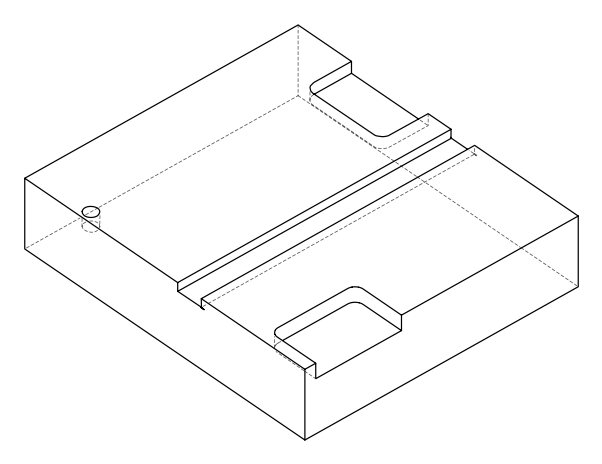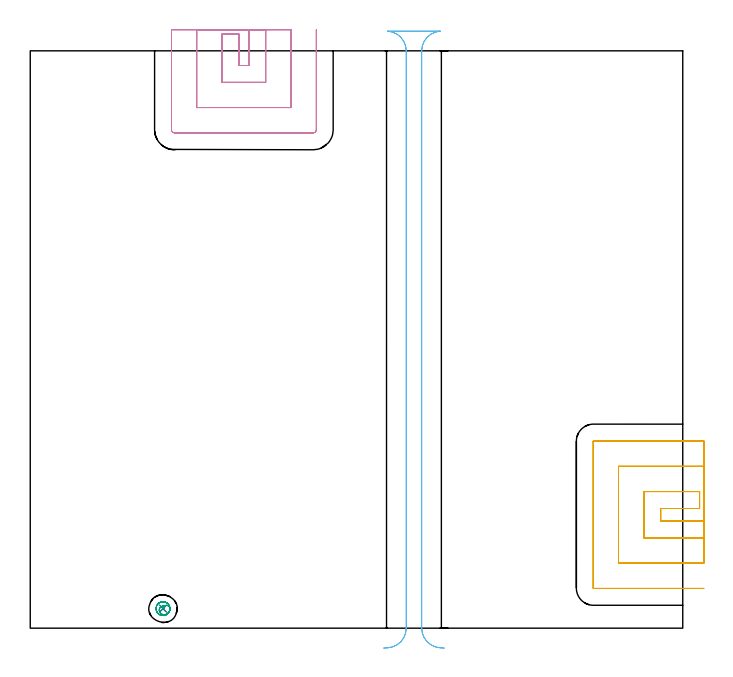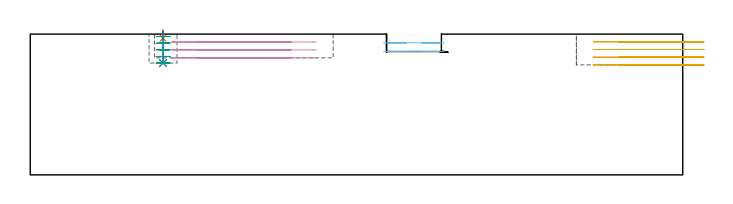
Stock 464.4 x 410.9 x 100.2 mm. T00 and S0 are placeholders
(PLAN: 6 operations, 4 tool changes, 18 min)
(1 SPOT_DRILL | STEP1POCKET | NXT0321_9005460120000 | 0.05 min | 182 mm3)
(2 DRILL_BLIND_HOLE_INTO_CENTER | STEP1POCKET | NXT0301_128 | 0.09 min | 2016 mm3)
(3 MILL_ROUGH_BLIND_HOLE_CONTOUR | STEP1POCKET | NXT0201_013 | Spiral | 1.16 min | 4197 mm3)
(4 MILL_SLOT | SLOT_PARTIAL_RECTANGULAR | UGT0201_106 | Follow Part, ap 6, ae 75% | 5.31 min | 149745 mm3)
(5 MILL_SLOT_1 | SLOT_PARTIAL_RECTANGULAR_1 | UGT0201_106 | Follow Part, ap 6, ae 75% | 7.54 min | 212337 mm3)
(6 MILL_RECTANGULAR_SLOT | SLOT_RECTANGULAR | UGT0201_006 | Follow Part, ap 7, ae 75% | 3.83 min | 198800 mm3)
(TOOL NXT0321_9005460120000 | NC Spot Drill, 142deg, 12mm, Carbide, Uncoated | D12 PA142 FL30 Z2)
(TOOL NXT0301_128 | Carbide Drill 12mm [861.1-1200-036A1-GP GC34] | D12 PA150 FL37.4 Z2)
(TOOL NXT0201_013 | ENDMILL 10mm | D10 FL30 Z4)
(TOOL UGT0201_106 | End Mill 24 mm | D24 FL25 Z2)
(TOOL UGT0201_006 | End Mill 28 mm | D28 FL25 Z2)
(OP 1 SPOT_DRILL)
G17 G21 G94 G90
T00 M6
G54
G17 G0 G90 X94.5 Y13.9 S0 M3
G43 Z110.2 H0
G94 G81 G98 Z97.2 F250. R103.2
G80
M5
M2
(OP 2 DRILL_BLIND_HOLE_INTO_CENTER)
G17 G21 G94 G90
T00 M6
G54
G17 G0 G90 X94.5 Y13.9 S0 M3
G43 Z110.2 H1
G94 G81 G98 Z79.6 F250. R102.2
G80
M5
M2
(OP 3 MILL_ROUGH_BLIND_HOLE_CONTOUR)
G17 G21 G94 G90
T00 M6
G54
G17 G0 G90 X94.5 Y13.9 S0 M3
G43 Z110.2 H0
Z98.48
G94 G3 X94.528 Y15.684 R0.892 F250.
X92.026 Y13.978 R2.57
X94.951 Y9.59 R3.288
X99.44 Y13.589 R4.274
X94.811 Y18.84 R4.95
X99.44 Y13.589 R-4.95
X97.126 Y16.215 R2.475
X94.5 Y13.9 R2.475
G0 Z93.76
G3 X94.528 Y15.684 R0.892
X92.026 Y13.978 R2.57
X94.951 Y9.59 R3.288
X99.44 Y13.589 R4.274
X94.811 Y18.84 R4.95
X99.44 Y13.589 R-4.95
X97.126 Y16.215 R2.475
X94.5 Y13.9 R2.475
G0 Z89.04
G3 X94.528 Y15.684 R0.892
X92.026 Y13.978 R2.57
X94.951 Y9.59 R3.288
X99.44 Y13.589 R4.274
X94.811 Y18.84 R4.95
X99.44 Y13.589 R-4.95
X97.126 Y16.215 R2.475
X94.5 Y13.9 R2.475
G0 Z84.32
G3 X94.528 Y15.684 R0.892
X92.026 Y13.978 R2.57
X94.951 Y9.59 R3.288
X99.44 Y13.589 R4.274
X94.811 Y18.84 R4.95
X99.44 Y13.589 R-4.95
X97.126 Y16.215 R2.475
X94.5 Y13.9 R2.475
G0 Z79.6
G3 X94.528 Y15.684 R0.892
X92.026 Y13.978 R2.57
X94.951 Y9.59 R3.288
X99.44 Y13.589 R4.274
X94.811 Y18.84 R4.95
X99.44 Y13.589 R-4.95
X97.126 Y16.215 R2.475
X94.5 Y13.9 R2.475
G0 Z110.2
M5
M2
(OP 4 MILL_SLOT)
G17 G21 G94 G90
T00 M6
G54
G17 G0 G90 X155.6 Y425.9 S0 M3
G43 Z110.2 H0
Z94.567
G94 G1 Y422.9 F250.
Y400.5 F500.
X148.5
Y422.9
X136.5
Y388.5
X167.6
Y422.9
Y425.9 F250.
X118.5
Y422.9
Y370.5 F500.
X185.6
Y422.9
Y425.9 F250.
X100.5
Y422.9
Y354.8 F500.
G3 X102.8 Y352.5 R2.3
G1 X201.3
G3 X203.6 Y354.8 R2.3
G1 Y422.9
Y425.9 F250.
G0 X155.6 Z88.933
G1 Y422.9
Y400.5 F500.
X148.5
Y422.9
X136.5
Y388.5
X167.6
Y422.9
Y425.9 F250.
X118.5
Y422.9
Y370.5 F500.
X185.6
Y422.9
Y425.9 F250.
X100.5
Y422.9
Y354.8 F500.
G3 X102.8 Y352.5 R2.3
G1 X201.3
G3 X203.6 Y354.8 R2.3
G1 Y422.9
Y425.9 F250.
G0 X155.6 Z83.3
G1 Y422.9
Y400.5 F500.
X148.5
Y422.9
X136.5
Y388.5
X167.6
Y422.9
Y425.9 F250.
X118.5
Y422.9
Y370.5 F500.
X185.6
Y422.9
Y425.9 F250.
X100.5
Y422.9
Y354.8 F500.
G3 X102.8 Y352.5 R2.3
G1 X201.3
G3 X203.6 Y354.8 R2.3
G1 Y422.9
Y425.9 F250.
G0 Z110.2
M5
M2
(OP 5 MILL_SLOT_1)
G17 G21 G94 G90
T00 M6
G54
G17 G0 G90 X479.4 Y76.3 S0 M3
G43 Z110.2 H0
Z94.725
G94 G1 X476.4 F250.
X448.7 F500.
Y85.2
X476.4
Y97.2
X436.7
Y64.3
X476.4
X479.4 F250.
Y115.2
X476.4
X418.7 F500.
Y46.3
X476.4
X479.4 F250.
Y133.2
X476.4
X400.9 F500.
G3 X400.7 Y133. R0.2
G1 Y28.5
G3 X400.9 Y28.3 R0.2
G1 X476.4
X479.4 F250.
G0 Y76.3 Z89.25
G1 X476.4
X448.7 F500.
Y85.2
X476.4
Y97.2
X436.7
Y64.3
X476.4
X479.4 F250.
Y115.2
X476.4
X418.7 F500.
Y46.3
X476.4
X479.4 F250.
Y133.2
X476.4
X400.9 F500.
G3 X400.7 Y133. R0.2
G1 Y28.5
G3 X400.9 Y28.3 R0.2
G1 X476.4
X479.4 F250.
G0 Y76.3 Z83.775
G1 X476.4
X448.7 F500.
Y85.2
X476.4
Y97.2
X436.7
Y64.3
X476.4
X479.4 F250.
Y115.2
X476.4
X418.7 F500.
Y46.3
X476.4
X479.4 F250.
Y133.2
X476.4
X400.9 F500.
G3 X400.7 Y133. R0.2
G1 Y28.5
G3 X400.9 Y28.3 R0.2
G1 X476.4
X479.4 F250.
G0 Y76.3 Z78.3
G1 X476.4
X448.7 F500.
Y85.2
X476.4
Y97.2
X436.7
Y64.3
X476.4
X479.4 F250.
Y115.2
X476.4
X418.7 F500.
Y46.3
X476.4
X479.4 F250.
Y133.2
X476.4
X400.9 F500.
G3 X400.7 Y133. R0.2
G1 Y28.5
G3 X400.9 Y28.3 R0.2
G1 X476.4
X479.4 F250.
G0 Z110.2
M5
M2
(OP 6 MILL_RECTANGULAR_SLOT)
G17 G21 G94 G90
T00 M6
G54
G17 G0 G90 X294.678 Y-14.166 S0 M3
G43 Z110.2 H0
Z94.
G94 G1 X291.684 Y-13.97 F250.
G2 X278.6 Y0. R14. F500.
G1 Y410.9
G2 X291.684 Y424.87 R14.
G1 Y424.9
X254.516
Y424.87
G2 X267.6 Y410.9 R14.
G1 Y0.
G2 X254.516 Y-13.97 R14.
G1 X251.522 Y-14.166 F250.
G0 X294.678 Z87.8
G1 X291.684 Y-13.97
G2 X278.6 Y0. R14. F500.
G1 Y410.9
G2 X291.684 Y424.87 R14.
G1 Y424.9
X254.516
Y424.87
G2 X267.6 Y410.9 R14.
G1 Y0.
G2 X254.516 Y-13.97 R14.
G1 X251.522 Y-14.166 F250.
G0 Z110.2
M5
M2
